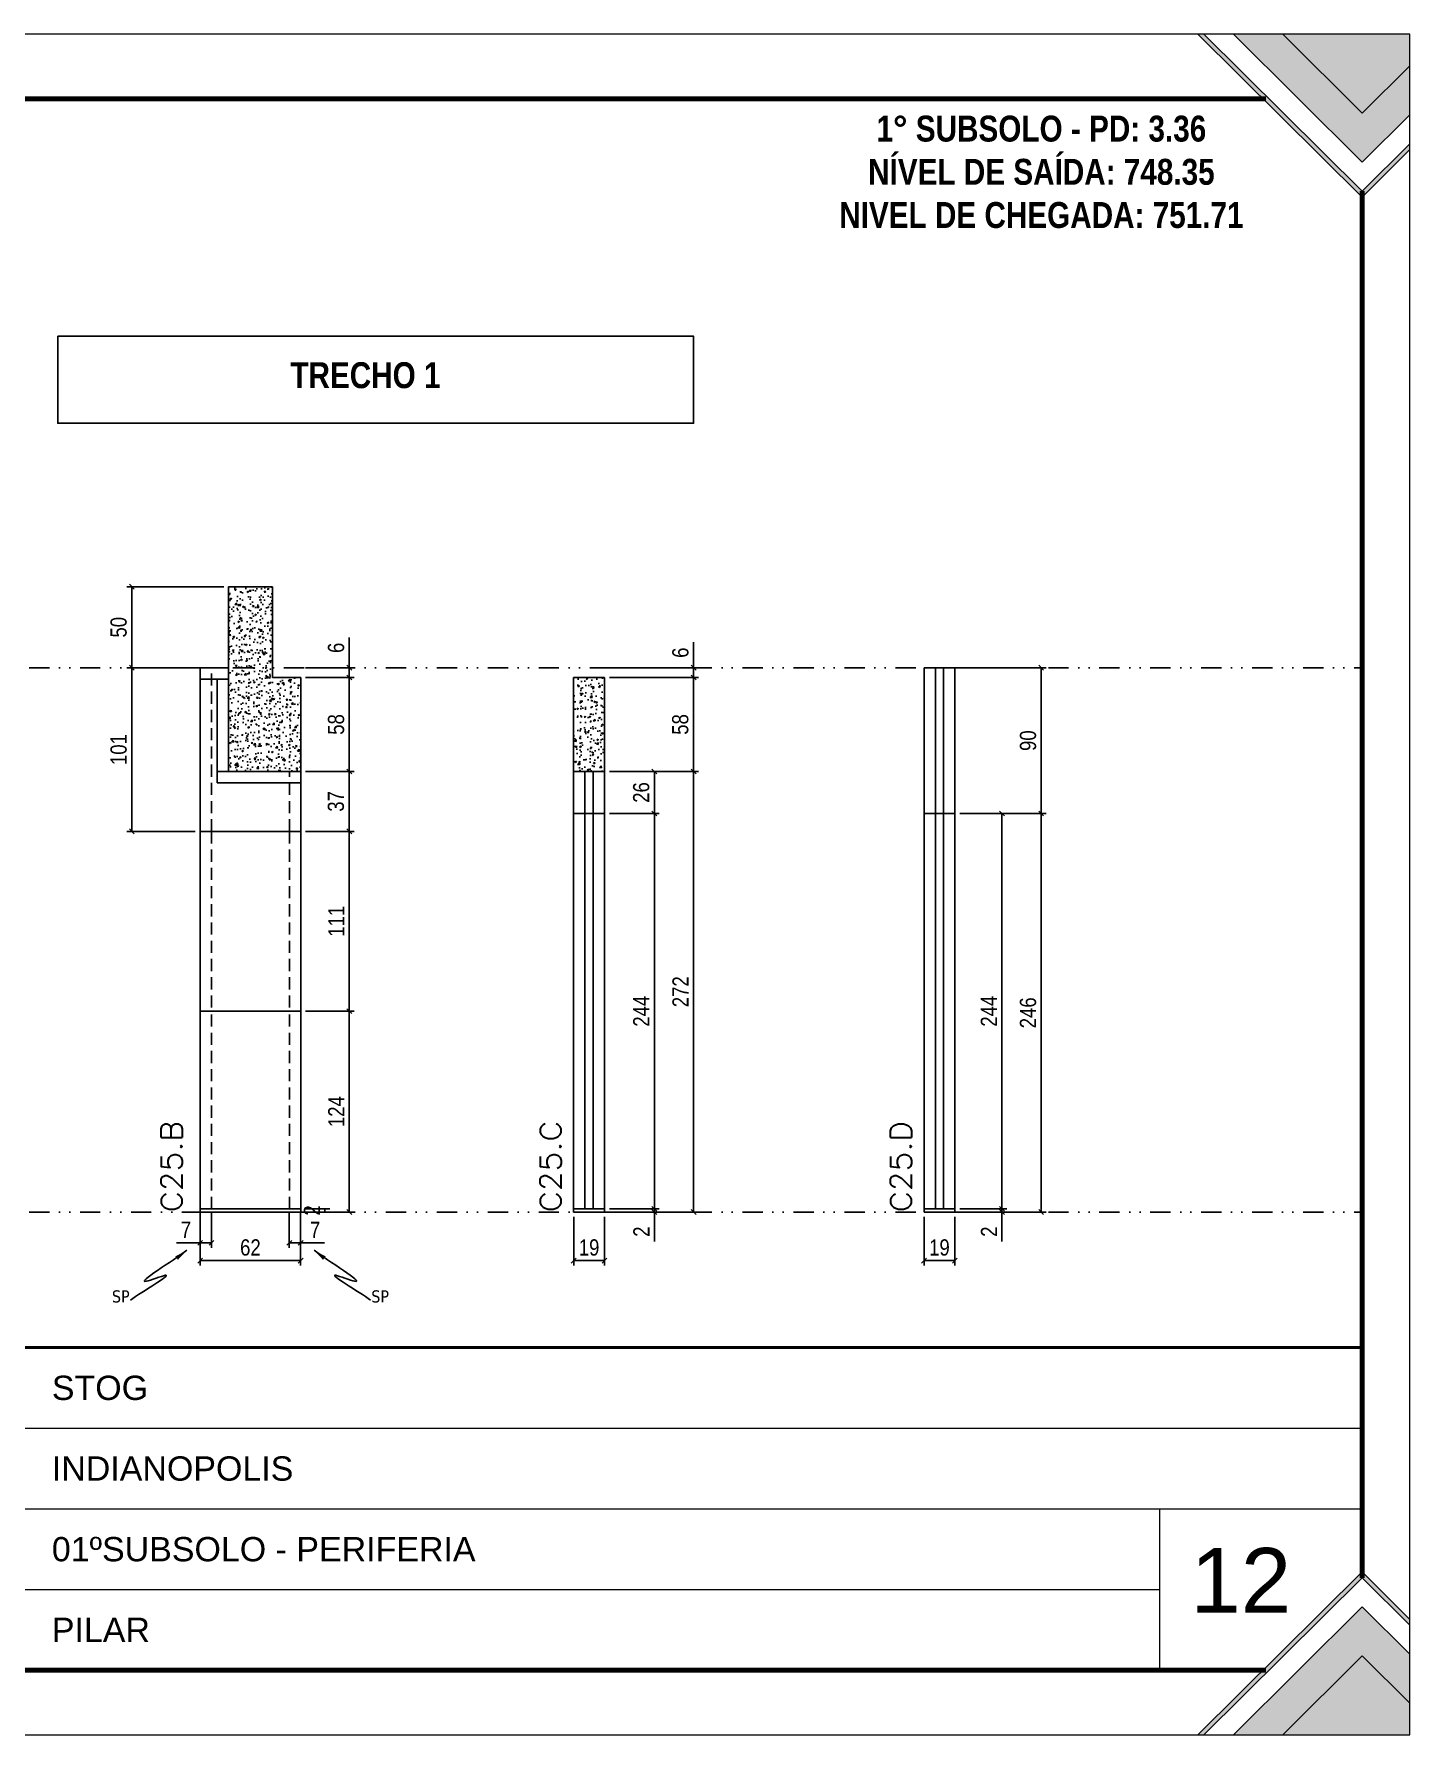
# Model space of a CAD drawing. Extents: x 71 to 6311, y -2991 to 2643.
# Drawn here: x 5462 to 6311, y -1841 to -791 of the extents above; entities that cross this region are included whole.
import ezdxf
from ezdxf.enums import TextEntityAlignment as Align

# ---------------------------------------------------------------- set-up
doc = ezdxf.new("R2010")
doc.units = 0
for name, pattern in [('CONTINUO', [0]), ('DIVIDE2', [0.625, 0.25, -0.125, 0, -0.125, 0, -0.125]), ('HIDDEN', [0.375, 0.25, -0.125])]:
    doc.linetypes.add(name, pattern=pattern)
for name, color, linetype in [('COTA', 241, 'Continuous'), ('NOMENCLATURA', 7, 'Continuous'), ('Nível', 160, 'Continuous'), ('Painéis', 200, 'Continuous'), ('SARR_2.2x7', 40, 'Continuous'), ('TEXTO', 3, 'Continuous')]:
    doc.layers.add(name, color=color, linetype=linetype)
doc.layers.add('Folhas', color=255, linetype='Continuous', lineweight=9)
doc.layers.add('Texto Seção', color=7, linetype='Continuous', lineweight=15)
doc.styles.add('ARIAL', font='arial.ttf')
doc.styles.add('COTA TECNICA', font='techl___.ttf', dxfattribs={"height": 10})
doc.styles.add('COTA TECNICA-50', font='techl___.ttf', dxfattribs={"height": 10})
doc.styles.add('REGUA-120', font='ROMANS.shx', dxfattribs={"height": 15})
doc.styles.add('ROMANC', font='techb___.ttf', dxfattribs={"height": 2.5})
doc.styles.get("Standard").update_dxf_attribs({"font": 'arial.ttf'})
doc.dimstyles.new('COTA PAINEL-50', dxfattribs={"dimtxt": 10, "dimasz": 3, "dimexe": 3, "dimexo": 3, "dimgap": 3, "dimtad": 1, "dimdec": 1, "dimzin": 9, "dimdsep": 46, "dimtxsty": 'COTA TECNICA-50', "dimblk1": 'OBLIQUE', "dimblk2": 'OBLIQUE', "dimsah": 1, "dimcen": 0.9, "dimclrd": 4, "dimclre": 4, "dimclrt": 240, "dimadec": 1, "dimazin": 3, "dimtfac": 1, "dimtdec": 1, "dimtmove": 0, "dimatfit": 3, "dimfxl": 1, "dimtolj": 1, "dimtzin": 12, "dimarcsym": 0})
doc.dimstyles.new('PAINEL-NOVA', dxfattribs={"dimtxt": 10, "dimasz": 3, "dimexe": 3, "dimexo": 3, "dimgap": 3, "dimtad": 1, "dimdec": 1, "dimzin": 12, "dimdsep": 46, "dimtxsty": 'COTA TECNICA', "dimblk1": 'OBLIQUE', "dimblk2": 'OBLIQUE', "dimsah": 1, "dimcen": 0.9, "dimclrd": 4, "dimclre": 4, "dimclrt": 240, "dimadec": 1, "dimazin": 3, "dimtfac": 1, "dimtdec": 1, "dimtix": 1, "dimtmove": 0, "dimatfit": 3, "dimfxl": 1, "dimtolj": 1, "dimtzin": 12, "dimarcsym": 0})
doc.dimstyles.get("Standard").update_dxf_attribs({"dimtxt": 0.18, "dimasz": 0.18, "dimexe": 0.18, "dimexo": 0.0625, "dimgap": 0.09, "dimtad": 0, "dimtih": 1, "dimtoh": 1, "dimdec": 4, "dimzin": 0, "dimdsep": 46, "dimtxsty": 'Standard', "dimcen": 0.09, "dimadec": 0, "dimazin": 0, "dimtfac": 1, "dimtdec": 4, "dimtofl": 0, "dimtmove": 0, "dimatfit": 3, "dimfxl": 1, "dimtolj": 1, "dimtzin": 0, "dimarcsym": 0})

# ---------------------------------------------------------------- blocks, each defined once
blk = doc.blocks.new('9999999999')
at = {"transparency": 33554687}
h = blk.add_hatch(color=30, dxfattribs=at)
h.dxf.hatch_style = 1
h.paths.add_polyline_path([(1357.7, 1050), (1354, 1050), (1455.5, 949.3), (1485, 978.7), (1485, 982.3), (1455.5, 953)])
at = {"true_color": 0x000000, "transparency": 33554687}
h = blk.add_hatch(color=18, dxfattribs=at)
h.dxf.hatch_style = 1
h.paths.add_polyline_path([(1406.6, 1050), (1376.2, 1050), (1455.5, 970.8), (1485, 1000.1), (1485, 1030.4), (1455.5, 1001.1)])
at = {"true_color": 0xff7f00, "transparency": 33554687}
h = blk.add_hatch(color=30, dxfattribs=at)
h.dxf.hatch_style = 1
h.paths.add_polyline_path([(1485, 1030.4), (1485, 1050), (1406.6, 1050), (1455.5, 1001.1)])
at = {"transparency": 33554687}
h = blk.add_hatch(color=30, dxfattribs=at)
h.dxf.hatch_style = 1
h.paths.add_polyline_path([(1357.7, 0), (1354, 0), (1455.5, 100.7), (1485, 71.3), (1485, 67.7), (1455.5, 97)])
at = {"true_color": 0x000000, "transparency": 33554687}
h = blk.add_hatch(color=18, dxfattribs=at)
h.dxf.hatch_style = 1
h.paths.add_polyline_path([(1406.6, 0), (1376.2, 0), (1455.5, 79.2), (1485, 49.9), (1485, 19.6), (1455.5, 48.9)])
at = {"true_color": 0xff7f00, "transparency": 33554687}
h = blk.add_hatch(color=30, dxfattribs=at)
h.dxf.hatch_style = 1
h.paths.add_polyline_path([(1485, 19.6), (1485, 0), (1406.6, 0), (1455.5, 48.9)])
at = {"color": 30, "linetype": 'CONTINUO'}
for p, q in [((396.9, 189.4), (1455.5, 189.4)), ((396.9, 139.6), (1455.5, 139.6)), ((1330.4, 139.6), (1330.4, 40)), ((396.9, 89.8), (1330.4, 89.8))]:
    blk.add_line(p, q, dxfattribs=at)
at = {"color": 30, "transparency": 33554687}
for points in [[(1485, 978.7), (1455.5, 949.3), (1354, 1050)], [(1485, 982.3), (1455.5, 953), (1357.7, 1050)], [(1376.2, 1050), (1455.5, 970.8), (1485, 1000.1)], [(1406.6, 1050), (1455.5, 1001.1), (1485, 1030.4)], [(1485, 71.3), (1455.5, 100.7), (1354, 0)], [(1485, 67.7), (1455.5, 97), (1357.7, 0)], [(1376.2, 0), (1455.5, 79.2), (1485, 49.9)], [(1406.6, 0), (1455.5, 48.9), (1485, 19.6)]]:
    blk.add_lwpolyline(points, dxfattribs=at)
at = {"color": 30, "linetype": 'CONTINUO', "const_width": 2}
blk.add_lwpolyline([(1455.5, 97), (1455.5, 239.2), (50, 239.2), (50, 40), (1396.2, 40)], dxfattribs=at)
at = {"layer": 'Folhas'}
blk.add_lwpolyline([(0, 0), (1485, 0), (1485, 1050), (0, 1050)], close=True, dxfattribs=at)
at = {"layer": 'Folhas', "color": 30, "const_width": 3}
for points in [[(1396.2, 1010), (50, 1010), (50, 40), (1396.2, 40)], [(1455.5, 97), (1455.5, 953)]]:
    blk.add_lwpolyline(points, dxfattribs=at)
at = {"layer": 'TEXTO', "color": 7, "linetype": 'Continuous', "ltscale": 5, "style": 'ARIAL'}
for s, p in [('STOG', (646.9, 214.3)), ('INDIANOPOLIS', (646.9, 164.5)), ('01ºSUBSOLO - PERIFERIA', (646.9, 114.7)), ('PILAR', (646.9, 64.9))]:
    blk.add_text(s, height=15, dxfattribs=at).set_placement(p, align=Align.MIDDLE_LEFT)
blk = doc.blocks.new('*D305')
at = {"layer": 'COTA', "color": 4, "linetype": 'Continuous', "lineweight": -2, "ltscale": 30, "transparency": 16777216}
for p, q in [((5629.9, -1516.7), (5644.9, -1516.7)), ((5629.9, -1518.7), (5644.9, -1518.7)), ((5641.9, -1518.7), (5641.9, -1516.7))]:
    blk.add_line(p, q, dxfattribs=at)
at = {"layer": 'Defpoints', "color": 0, "linetype": 'Continuous', "ltscale": 30, "transparency": 16777216}
for p in [(5626.9, -1516.7), (5626.9, -1518.7), (5641.9, -1516.7)]:
    blk.add_point(p, dxfattribs=at)
at = {"layer": 'COTA', "color": 240, "linetype": 'Continuous', "ltscale": 30, "transparency": 16777216, "insert": (5633.9, -1517.7), "char_height": 10, "attachment_point": 5, "rotation": 90, "style": 'COTA TECNICA'}
blk.add_mtext('\\A1;2', dxfattribs=at)
blk = doc.blocks.new('_Oblique')
at = {"color": 0, "linetype": 'ByBlock', "lineweight": -2}
blk.add_line((-0.5, -0.5), (0.5, 0.5), dxfattribs=at)
blk = doc.blocks.new('*D306')
at = {"layer": 'COTA', "color": 4, "linetype": 'Continuous', "lineweight": -2, "ltscale": 30, "transparency": 16777216}
for p, q in [((5629.9, -1283.7), (5659.9, -1283.7)), ((5656.9, -1394.7), (5656.9, -1283.7)), ((5629.9, -1394.7), (5659.9, -1394.7))]:
    blk.add_line(p, q, dxfattribs=at)
at = {"layer": 'Defpoints', "color": 0, "linetype": 'Continuous', "ltscale": 30, "transparency": 16777216}
for p in [(5626.9, -1283.7), (5656.9, -1283.7), (5626.9, -1394.7)]:
    blk.add_point(p, dxfattribs=at)
at = {"layer": 'COTA', "color": 4, "linetype": 'Continuous', "lineweight": -2, "ltscale": 30, "transparency": 16777216, "xscale": 3, "yscale": 3, "zscale": 3}
for p, rotation in [((5656.9, -1283.7), 90), ((5656.9, -1394.7), 270)]:
    blk.add_blockref('_Oblique', p, dxfattribs=dict(at, rotation=rotation))
at = {"layer": 'COTA', "color": 240, "linetype": 'Continuous', "ltscale": 30, "transparency": 16777216, "insert": (5648.9, -1339.2), "char_height": 10, "attachment_point": 5, "rotation": 90, "style": 'COTA TECNICA'}
blk.add_mtext('\\A1;111', dxfattribs=at)
blk = doc.blocks.new('*D307')
at = {"layer": 'COTA', "color": 4, "linetype": 'Continuous', "lineweight": -2, "ltscale": 30, "transparency": 16777216}
for p, q in [((5629.9, -1394.7), (5659.9, -1394.7)), ((5656.9, -1518.7), (5656.9, -1394.7)), ((5629.9, -1518.7), (5659.9, -1518.7))]:
    blk.add_line(p, q, dxfattribs=at)
at = {"layer": 'Defpoints', "color": 0, "linetype": 'Continuous', "ltscale": 30, "transparency": 16777216}
for p in [(5626.9, -1394.7), (5656.9, -1394.7), (5626.9, -1518.7)]:
    blk.add_point(p, dxfattribs=at)
at = {"layer": 'COTA', "color": 4, "linetype": 'Continuous', "lineweight": -2, "ltscale": 30, "transparency": 16777216, "xscale": 3, "yscale": 3, "zscale": 3}
for p, rotation in [((5656.9, -1394.7), 90), ((5656.9, -1518.7), 270)]:
    blk.add_blockref('_Oblique', p, dxfattribs=dict(at, rotation=rotation))
at = {"layer": 'COTA', "color": 240, "linetype": 'Continuous', "ltscale": 30, "transparency": 16777216, "insert": (5648.9, -1456.7), "char_height": 10, "attachment_point": 5, "rotation": 90, "style": 'COTA TECNICA'}
blk.add_mtext('\\A1;124', dxfattribs=at)
blk = doc.blocks.new('*D308')
at = {"layer": 'COTA', "color": 4, "linetype": 'Continuous', "lineweight": -2, "ltscale": 30, "transparency": 16777216}
for p, q in [((5564.9, -1521.7), (5564.9, -1551.7)), ((5626.9, -1521.7), (5626.9, -1551.7)), ((5564.9, -1548.7), (5626.9, -1548.7))]:
    blk.add_line(p, q, dxfattribs=at)
at = {"layer": 'Defpoints', "color": 0, "linetype": 'Continuous', "ltscale": 30, "transparency": 16777216}
for p in [(5564.9, -1518.7), (5626.9, -1518.7), (5626.9, -1548.7)]:
    blk.add_point(p, dxfattribs=at)
at = {"layer": 'COTA', "color": 4, "linetype": 'Continuous', "lineweight": -2, "ltscale": 30, "transparency": 16777216, "xscale": 3, "yscale": 3, "zscale": 3, "rotation": 180}
blk.add_blockref('_Oblique', (5564.9, -1548.7), dxfattribs=at)
at = {"layer": 'COTA', "color": 4, "linetype": 'Continuous', "lineweight": -2, "ltscale": 30, "transparency": 16777216, "xscale": 3, "yscale": 3, "zscale": 3}
blk.add_blockref('_Oblique', (5626.9, -1548.7), dxfattribs=at)
at = {"layer": 'COTA', "color": 240, "linetype": 'Continuous', "ltscale": 30, "transparency": 16777216, "insert": (5595.9, -1540.6), "char_height": 10, "attachment_point": 5, "style": 'COTA TECNICA'}
blk.add_mtext('\\A1;62', dxfattribs=at)
blk = doc.blocks.new('*D149')
at = {"layer": 'COTA', "color": 4, "linetype": 'ByBlock', "lineweight": -2, "transparency": 16777216}
for p, q in [((4967.6, 7361.8), (4967.6, 7339.8)), ((4974.6, 7361.8), (4974.6, 7339.8)), ((4967.6, 7342.8), (4952.9, 7342.8)), ((4974.6, 7342.8), (4967.6, 7342.8))]:
    blk.add_line(p, q, dxfattribs=at)
at = {"layer": 'Defpoints', "color": 0, "linetype": 'ByBlock', "transparency": 16777216}
for p in [(4967.6, 7364.8), (4974.6, 7364.8), (4967.6, 7342.8)]:
    blk.add_point(p, dxfattribs=at)
at = {"layer": 'COTA', "color": 4, "linetype": 'ByBlock', "lineweight": -2, "transparency": 16777216, "xscale": 3, "yscale": 3, "zscale": 3, "rotation": 180}
blk.add_blockref('_Oblique', (4967.6, 7342.8), dxfattribs=at)
at = {"layer": 'COTA', "color": 4, "linetype": 'ByBlock', "lineweight": -2, "transparency": 16777216, "xscale": 3, "yscale": 3, "zscale": 3}
blk.add_blockref('_Oblique', (4974.6, 7342.8), dxfattribs=at)
at = {"layer": 'COTA', "color": 240, "linetype": 'ByBlock', "transparency": 16777216, "insert": (4958.8, 7350.9), "char_height": 10, "attachment_point": 5, "style": 'COTA TECNICA'}
blk.add_mtext('\\A1;7', dxfattribs=at)
blk = doc.blocks.new('*D151')
at = {"layer": 'COTA', "color": 4, "linetype": 'ByBlock', "lineweight": -2, "transparency": 16777216}
for p, q in [((131596, 29930.8), (131596, 29908.7)), ((131603, 29930.7), (131603, 29908.7)), ((131596, 29911.7), (131603, 29911.7)), ((131603, 29911.7), (131617.8, 29911.7))]:
    blk.add_line(p, q, dxfattribs=at)
at = {"layer": 'Defpoints', "color": 0, "linetype": 'ByBlock', "transparency": 16777216}
for p in [(131596, 29933.8), (131603, 29933.7), (131603, 29911.7)]:
    blk.add_point(p, dxfattribs=at)
at = {"layer": 'COTA', "color": 4, "linetype": 'ByBlock', "lineweight": -2, "transparency": 16777216, "xscale": 3, "yscale": 3, "zscale": 3, "rotation": 180}
blk.add_blockref('_Oblique', (131596, 29911.7), dxfattribs=at)
at = {"layer": 'COTA', "color": 4, "linetype": 'ByBlock', "lineweight": -2, "transparency": 16777216, "xscale": 3, "yscale": 3, "zscale": 3}
blk.add_blockref('_Oblique', (131603, 29911.7), dxfattribs=at)
at = {"layer": 'COTA', "color": 240, "linetype": 'ByBlock', "transparency": 16777216, "insert": (131611.9, 29919.7), "char_height": 10, "attachment_point": 5, "style": 'COTA TECNICA'}
blk.add_mtext('\\A1;7', dxfattribs=at)
blk = doc.blocks.new('*D334')
at = {"layer": 'COTA', "color": 4, "linetype": 'Continuous', "lineweight": -2, "ltscale": 30, "transparency": 16777216}
for p, q in [((5817.4, -1272.7), (5848.2, -1272.7)), ((5845.2, -1272.7), (5845.2, -1516.7)), ((5817.4, -1516.7), (5848.2, -1516.7))]:
    blk.add_line(p, q, dxfattribs=at)
at = {"layer": 'Defpoints', "color": 0, "linetype": 'Continuous', "ltscale": 30, "transparency": 16777216}
for p in [(5814.4, -1272.7), (5814.4, -1516.7), (5845.2, -1516.7)]:
    blk.add_point(p, dxfattribs=at)
at = {"layer": 'COTA', "color": 4, "linetype": 'Continuous', "lineweight": -2, "ltscale": 30, "transparency": 16777216, "xscale": 3, "yscale": 3, "zscale": 3}
for p, rotation in [((5845.2, -1272.7), 90), ((5845.2, -1516.7), 270)]:
    blk.add_blockref('_Oblique', p, dxfattribs=dict(at, rotation=rotation))
at = {"layer": 'COTA', "color": 240, "linetype": 'Continuous', "ltscale": 30, "transparency": 16777216, "insert": (5837.1, -1394.7), "char_height": 10, "attachment_point": 5, "rotation": 90, "style": 'COTA TECNICA'}
blk.add_mtext('\\A1;244', dxfattribs=at)
blk = doc.blocks.new('*D335')
at = {"layer": 'COTA', "color": 4, "linetype": 'Continuous', "lineweight": -2, "ltscale": 30, "transparency": 16777216}
for p, q in [((5817.4, -1246.7), (5848.2, -1246.7)), ((5845.2, -1272.7), (5845.2, -1246.7)), ((5817.4, -1272.7), (5848.2, -1272.7))]:
    blk.add_line(p, q, dxfattribs=at)
at = {"layer": 'Defpoints', "color": 0, "linetype": 'Continuous', "ltscale": 30, "transparency": 16777216}
for p in [(5814.4, -1246.7), (5845.2, -1246.7), (5814.4, -1272.7)]:
    blk.add_point(p, dxfattribs=at)
at = {"layer": 'COTA', "color": 4, "linetype": 'Continuous', "lineweight": -2, "ltscale": 30, "transparency": 16777216, "xscale": 3, "yscale": 3, "zscale": 3}
for p, rotation in [((5845.2, -1246.7), 90), ((5845.2, -1272.7), 270)]:
    blk.add_blockref('_Oblique', p, dxfattribs=dict(at, rotation=rotation))
at = {"layer": 'COTA', "color": 240, "linetype": 'Continuous', "ltscale": 30, "transparency": 16777216, "insert": (5837.1, -1259.7), "char_height": 10, "attachment_point": 5, "rotation": 90, "style": 'COTA TECNICA'}
blk.add_mtext('\\A1;26', dxfattribs=at)
blk = doc.blocks.new('*D336')
at = {"layer": 'COTA', "color": 4, "linetype": 'Continuous', "lineweight": -2, "ltscale": 30, "transparency": 16777216}
for p, q in [((5817.4, -1516.7), (5848.2, -1516.7)), ((5817.4, -1518.7), (5848.2, -1518.7)), ((5845.2, -1516.7), (5845.2, -1513.7)), ((5845.2, -1516.7), (5845.2, -1518.7)), ((5845.2, -1518.7), (5845.2, -1536.8))]:
    blk.add_line(p, q, dxfattribs=at)
at = {"layer": 'Defpoints', "color": 0, "linetype": 'Continuous', "ltscale": 30, "transparency": 16777216}
for p in [(5814.4, -1516.7), (5814.4, -1518.7), (5845.2, -1516.7)]:
    blk.add_point(p, dxfattribs=at)
at = {"layer": 'COTA', "color": 4, "linetype": 'Continuous', "lineweight": -2, "ltscale": 30, "transparency": 16777216, "xscale": 3, "yscale": 3, "zscale": 3}
for p, rotation in [((5845.2, -1516.7), 270), ((5845.2, -1518.7), 90)]:
    blk.add_blockref('_Oblique', p, dxfattribs=dict(at, rotation=rotation))
at = {"layer": 'COTA', "color": 240, "linetype": 'Continuous', "ltscale": 30, "transparency": 16777216, "insert": (5837.2, -1530.8), "char_height": 10, "attachment_point": 5, "rotation": 90, "style": 'COTA TECNICA'}
blk.add_mtext('\\A1;2', dxfattribs=at)
blk = doc.blocks.new('*D337')
at = {"layer": 'COTA', "color": 4, "linetype": 'Continuous', "lineweight": -2, "ltscale": 30, "transparency": 16777216}
for p, q in [((5817.4, -1246.7), (5872.4, -1246.7)), ((5869.4, -1518.7), (5869.4, -1246.7)), ((5817.4, -1518.7), (5872.4, -1518.7))]:
    blk.add_line(p, q, dxfattribs=at)
at = {"layer": 'Defpoints', "color": 0, "linetype": 'Continuous', "ltscale": 30, "transparency": 16777216}
for p in [(5814.4, -1246.7), (5869.4, -1246.7), (5814.4, -1518.7)]:
    blk.add_point(p, dxfattribs=at)
at = {"layer": 'COTA', "color": 4, "linetype": 'Continuous', "lineweight": -2, "ltscale": 30, "transparency": 16777216, "xscale": 3, "yscale": 3, "zscale": 3}
for p, rotation in [((5869.4, -1246.7), 90), ((5869.4, -1518.7), 270)]:
    blk.add_blockref('_Oblique', p, dxfattribs=dict(at, rotation=rotation))
at = {"layer": 'COTA', "color": 240, "linetype": 'Continuous', "ltscale": 30, "transparency": 16777216, "insert": (5861.3, -1382.7), "char_height": 10, "attachment_point": 5, "rotation": 90, "style": 'COTA TECNICA'}
blk.add_mtext('\\A1;272', dxfattribs=at)
blk = doc.blocks.new('*D338')
at = {"layer": 'COTA', "color": 4, "linetype": 'Continuous', "lineweight": -2, "ltscale": 30, "transparency": 16777216}
for p, q in [((5817.4, -1188.7), (5872.4, -1188.7)), ((5869.4, -1246.7), (5869.4, -1188.7)), ((5817.4, -1246.7), (5872.4, -1246.7))]:
    blk.add_line(p, q, dxfattribs=at)
at = {"layer": 'Defpoints', "color": 0, "linetype": 'Continuous', "ltscale": 30, "transparency": 16777216}
for p in [(5814.4, -1188.7), (5869.4, -1188.7), (5814.4, -1246.7)]:
    blk.add_point(p, dxfattribs=at)
at = {"layer": 'COTA', "color": 4, "linetype": 'Continuous', "lineweight": -2, "ltscale": 30, "transparency": 16777216, "xscale": 3, "yscale": 3, "zscale": 3}
for p, rotation in [((5869.4, -1188.7), 90), ((5869.4, -1246.7), 270)]:
    blk.add_blockref('_Oblique', p, dxfattribs=dict(at, rotation=rotation))
at = {"layer": 'COTA', "color": 240, "linetype": 'Continuous', "ltscale": 30, "transparency": 16777216, "insert": (5861.2, -1217.7), "char_height": 10, "attachment_point": 5, "rotation": 90, "style": 'COTA TECNICA'}
blk.add_mtext('\\A1;58', dxfattribs=at)
blk = doc.blocks.new('*D339')
at = {"layer": 'COTA', "color": 4, "linetype": 'Continuous', "lineweight": -2, "ltscale": 30, "transparency": 16777216}
for p, q in [((5795.4, -1521.7), (5795.4, -1551.7)), ((5814.4, -1521.7), (5814.4, -1551.7)), ((5795.4, -1548.7), (5814.4, -1548.7))]:
    blk.add_line(p, q, dxfattribs=at)
at = {"layer": 'Defpoints', "color": 0, "linetype": 'Continuous', "ltscale": 30, "transparency": 16777216}
for p in [(5795.4, -1518.7), (5814.4, -1518.7), (5814.4, -1548.7)]:
    blk.add_point(p, dxfattribs=at)
at = {"layer": 'COTA', "color": 4, "linetype": 'Continuous', "lineweight": -2, "ltscale": 30, "transparency": 16777216, "xscale": 3, "yscale": 3, "zscale": 3, "rotation": 180}
blk.add_blockref('_Oblique', (5795.4, -1548.7), dxfattribs=at)
at = {"layer": 'COTA', "color": 4, "linetype": 'Continuous', "lineweight": -2, "ltscale": 30, "transparency": 16777216, "xscale": 3, "yscale": 3, "zscale": 3}
blk.add_blockref('_Oblique', (5814.4, -1548.7), dxfattribs=at)
at = {"layer": 'COTA', "color": 240, "linetype": 'Continuous', "ltscale": 30, "transparency": 16777216, "insert": (5804.9, -1540.6), "char_height": 10, "attachment_point": 5, "style": 'COTA TECNICA'}
blk.add_mtext('\\A1;19', dxfattribs=at)
blk = doc.blocks.new('*D340')
at = {"layer": 'COTA', "color": 4, "linetype": 'Continuous', "lineweight": -2, "ltscale": 30, "transparency": 16777216}
for p, q in [((6033.6, -1272.7), (6062.7, -1272.7)), ((6059.7, -1272.7), (6059.7, -1516.7)), ((6033.6, -1516.7), (6062.7, -1516.7))]:
    blk.add_line(p, q, dxfattribs=at)
at = {"layer": 'Defpoints', "color": 0, "linetype": 'Continuous', "ltscale": 30, "transparency": 16777216}
for p in [(6030.6, -1272.7), (6030.6, -1516.7), (6059.7, -1516.7)]:
    blk.add_point(p, dxfattribs=at)
at = {"layer": 'COTA', "color": 4, "linetype": 'Continuous', "lineweight": -2, "ltscale": 30, "transparency": 16777216, "xscale": 3, "yscale": 3, "zscale": 3}
for p, rotation in [((6059.7, -1272.7), 90), ((6059.7, -1516.7), 270)]:
    blk.add_blockref('_Oblique', p, dxfattribs=dict(at, rotation=rotation))
at = {"layer": 'COTA', "color": 240, "linetype": 'Continuous', "ltscale": 30, "transparency": 16777216, "insert": (6051.6, -1394.7), "char_height": 10, "attachment_point": 5, "rotation": 90, "style": 'COTA TECNICA'}
blk.add_mtext('\\A1;244', dxfattribs=at)
blk = doc.blocks.new('*D341')
at = {"layer": 'COTA', "color": 4, "linetype": 'Continuous', "lineweight": -2, "ltscale": 30, "transparency": 16777216}
for p, q in [((6033.6, -1182.7), (6086.9, -1182.7)), ((6083.9, -1272.7), (6083.9, -1182.7)), ((6033.6, -1272.7), (6086.9, -1272.7))]:
    blk.add_line(p, q, dxfattribs=at)
at = {"layer": 'Defpoints', "color": 0, "linetype": 'Continuous', "ltscale": 30, "transparency": 16777216}
for p in [(6030.6, -1182.7), (6083.9, -1182.7), (6030.6, -1272.7)]:
    blk.add_point(p, dxfattribs=at)
at = {"layer": 'COTA', "color": 4, "linetype": 'Continuous', "lineweight": -2, "ltscale": 30, "transparency": 16777216, "xscale": 3, "yscale": 3, "zscale": 3}
for p, rotation in [((6083.9, -1182.7), 90), ((6083.9, -1272.7), 270)]:
    blk.add_blockref('_Oblique', p, dxfattribs=dict(at, rotation=rotation))
at = {"layer": 'COTA', "color": 240, "linetype": 'Continuous', "ltscale": 30, "transparency": 16777216, "insert": (6075.8, -1227.7), "char_height": 10, "attachment_point": 5, "rotation": 90, "style": 'COTA TECNICA'}
blk.add_mtext('\\A1;90', dxfattribs=at)
blk = doc.blocks.new('*D342')
at = {"layer": 'COTA', "color": 4, "linetype": 'Continuous', "lineweight": -2, "ltscale": 30, "transparency": 16777216}
for p, q in [((6033.6, -1516.7), (6062.7, -1516.7)), ((6033.6, -1518.7), (6062.7, -1518.7)), ((6059.7, -1516.7), (6059.7, -1513.7)), ((6059.7, -1516.7), (6059.7, -1518.7)), ((6059.7, -1518.7), (6059.7, -1536.8))]:
    blk.add_line(p, q, dxfattribs=at)
at = {"layer": 'Defpoints', "color": 0, "linetype": 'Continuous', "ltscale": 30, "transparency": 16777216}
for p in [(6030.6, -1516.7), (6030.6, -1518.7), (6059.7, -1516.7)]:
    blk.add_point(p, dxfattribs=at)
at = {"layer": 'COTA', "color": 4, "linetype": 'Continuous', "lineweight": -2, "ltscale": 30, "transparency": 16777216, "xscale": 3, "yscale": 3, "zscale": 3}
for p, rotation in [((6059.7, -1516.7), 270), ((6059.7, -1518.7), 90)]:
    blk.add_blockref('_Oblique', p, dxfattribs=dict(at, rotation=rotation))
at = {"layer": 'COTA', "color": 240, "linetype": 'Continuous', "ltscale": 30, "transparency": 16777216, "insert": (6051.7, -1530.8), "char_height": 10, "attachment_point": 5, "rotation": 90, "style": 'COTA TECNICA'}
blk.add_mtext('\\A1;2', dxfattribs=at)
blk = doc.blocks.new('*D343')
at = {"layer": 'COTA', "color": 4, "linetype": 'Continuous', "lineweight": -2, "ltscale": 30, "transparency": 16777216}
for p, q in [((6033.6, -1272.7), (6086.9, -1272.7)), ((6083.9, -1518.7), (6083.9, -1272.7)), ((6033.6, -1518.7), (6086.9, -1518.7))]:
    blk.add_line(p, q, dxfattribs=at)
at = {"layer": 'Defpoints', "color": 0, "linetype": 'Continuous', "ltscale": 30, "transparency": 16777216}
for p in [(6030.6, -1272.7), (6083.9, -1272.7), (6030.6, -1518.7)]:
    blk.add_point(p, dxfattribs=at)
at = {"layer": 'COTA', "color": 4, "linetype": 'Continuous', "lineweight": -2, "ltscale": 30, "transparency": 16777216, "xscale": 3, "yscale": 3, "zscale": 3}
for p, rotation in [((6083.9, -1272.7), 90), ((6083.9, -1518.7), 270)]:
    blk.add_blockref('_Oblique', p, dxfattribs=dict(at, rotation=rotation))
at = {"layer": 'COTA', "color": 240, "linetype": 'Continuous', "ltscale": 30, "transparency": 16777216, "insert": (6075.8, -1395.7), "char_height": 10, "attachment_point": 5, "rotation": 90, "style": 'COTA TECNICA'}
blk.add_mtext('\\A1;246', dxfattribs=at)
blk = doc.blocks.new('*D344')
at = {"layer": 'COTA', "color": 4, "linetype": 'Continuous', "lineweight": -2, "ltscale": 30, "transparency": 16777216}
for p, q in [((6011.6, -1521.7), (6011.6, -1551.7)), ((6030.6, -1521.7), (6030.6, -1551.7)), ((6011.6, -1548.7), (6030.6, -1548.7))]:
    blk.add_line(p, q, dxfattribs=at)
at = {"layer": 'Defpoints', "color": 0, "linetype": 'Continuous', "ltscale": 30, "transparency": 16777216}
for p in [(6011.6, -1518.7), (6030.6, -1518.7), (6030.6, -1548.7)]:
    blk.add_point(p, dxfattribs=at)
at = {"layer": 'COTA', "color": 4, "linetype": 'Continuous', "lineweight": -2, "ltscale": 30, "transparency": 16777216, "xscale": 3, "yscale": 3, "zscale": 3, "rotation": 180}
blk.add_blockref('_Oblique', (6011.6, -1548.7), dxfattribs=at)
at = {"layer": 'COTA', "color": 4, "linetype": 'Continuous', "lineweight": -2, "ltscale": 30, "transparency": 16777216, "xscale": 3, "yscale": 3, "zscale": 3}
blk.add_blockref('_Oblique', (6030.6, -1548.7), dxfattribs=at)
at = {"layer": 'COTA', "color": 240, "linetype": 'Continuous', "ltscale": 30, "transparency": 16777216, "insert": (6021.1, -1540.6), "char_height": 10, "attachment_point": 5, "style": 'COTA TECNICA'}
blk.add_mtext('\\A1;19', dxfattribs=at)
blk = doc.blocks.new('*D493')
at = {"layer": 'COTA', "color": 4, "linetype": 'Continuous', "lineweight": -2, "ltscale": 30, "transparency": 16777216}
for p, q in [((5561.9, -1182.7), (5519.7, -1182.7)), ((5522.7, -1283.7), (5522.7, -1182.7)), ((5561.9, -1283.7), (5519.7, -1283.7))]:
    blk.add_line(p, q, dxfattribs=at)
at = {"layer": 'Defpoints', "color": 0, "linetype": 'Continuous', "ltscale": 30, "transparency": 16777216}
for p in [(5522.7, -1182.7), (5564.9, -1182.7), (5564.9, -1283.7)]:
    blk.add_point(p, dxfattribs=at)
at = {"layer": 'COTA', "color": 4, "linetype": 'Continuous', "lineweight": -2, "ltscale": 30, "transparency": 16777216, "xscale": 3, "yscale": 3, "zscale": 3}
for p, rotation in [((5522.7, -1182.7), 90), ((5522.7, -1283.7), 270)]:
    blk.add_blockref('_Oblique', p, dxfattribs=dict(at, rotation=rotation))
at = {"layer": 'COTA', "color": 240, "linetype": 'Continuous', "ltscale": 30, "transparency": 16777216, "insert": (5514.6, -1233.2), "char_height": 10, "attachment_point": 5, "rotation": 90, "style": 'COTA TECNICA'}
blk.add_mtext('\\A1;101', dxfattribs=at)
blk = doc.blocks.new('*D494')
at = {"layer": 'COTA', "color": 4, "linetype": 'Continuous', "lineweight": -2, "ltscale": 30, "transparency": 16777216}
for p, q in [((5579.4, -1132.7), (5519.7, -1132.7)), ((5522.7, -1182.7), (5522.7, -1132.7)), ((5561.9, -1182.7), (5519.7, -1182.7))]:
    blk.add_line(p, q, dxfattribs=at)
at = {"layer": 'Defpoints', "color": 0, "linetype": 'Continuous', "ltscale": 30, "transparency": 16777216}
for p in [(5522.7, -1132.7), (5582.4, -1132.7), (5564.9, -1182.7)]:
    blk.add_point(p, dxfattribs=at)
at = {"layer": 'COTA', "color": 4, "linetype": 'Continuous', "lineweight": -2, "ltscale": 30, "transparency": 16777216, "xscale": 3, "yscale": 3, "zscale": 3}
for p, rotation in [((5522.7, -1132.7), 90), ((5522.7, -1182.7), 270)]:
    blk.add_blockref('_Oblique', p, dxfattribs=dict(at, rotation=rotation))
at = {"layer": 'COTA', "color": 240, "linetype": 'Continuous', "ltscale": 30, "transparency": 16777216, "insert": (5514.6, -1157.7), "char_height": 10, "attachment_point": 5, "rotation": 90, "style": 'COTA TECNICA'}
blk.add_mtext('\\A1;50', dxfattribs=at)
blk = doc.blocks.new('*D495')
at = {"layer": 'COTA', "color": 4, "lineweight": -2, "transparency": 16777216}
for p, q in [((5629.9, -1188.7), (5659.9, -1188.7)), ((5656.9, -1188.7), (5656.9, -1246.7)), ((5629.9, -1246.7), (5659.9, -1246.7))]:
    blk.add_line(p, q, dxfattribs=at)
at = {"layer": 'Defpoints', "color": 0, "transparency": 16777216}
for p in [(5626.9, -1188.7), (5626.9, -1246.7), (5656.9, -1246.7)]:
    blk.add_point(p, dxfattribs=at)
at = {"layer": 'COTA', "color": 4, "lineweight": -2, "transparency": 16777216, "xscale": 3, "yscale": 3, "zscale": 3}
for p, rotation in [((5656.9, -1188.7), 90), ((5656.9, -1246.7), 270)]:
    blk.add_blockref('_Oblique', p, dxfattribs=dict(at, rotation=rotation))
at = {"layer": 'COTA', "color": 240, "transparency": 16777216, "insert": (5648.8, -1217.7), "char_height": 10, "attachment_point": 5, "rotation": 90, "style": 'COTA TECNICA-50'}
blk.add_mtext('\\A1;58', dxfattribs=at)
blk = doc.blocks.new('*D496')
at = {"layer": 'COTA', "color": 4, "lineweight": -2, "transparency": 16777216}
for p, q in [((5629.9, -1246.7), (5659.9, -1246.7)), ((5656.9, -1246.7), (5656.9, -1283.7)), ((5629.9, -1283.7), (5659.9, -1283.7))]:
    blk.add_line(p, q, dxfattribs=at)
at = {"layer": 'Defpoints', "color": 0, "transparency": 16777216}
for p in [(5626.9, -1246.7), (5626.9, -1283.7), (5656.9, -1283.7)]:
    blk.add_point(p, dxfattribs=at)
at = {"layer": 'COTA', "color": 4, "lineweight": -2, "transparency": 16777216, "xscale": 3, "yscale": 3, "zscale": 3}
for p, rotation in [((5656.9, -1246.7), 90), ((5656.9, -1283.7), 270)]:
    blk.add_blockref('_Oblique', p, dxfattribs=dict(at, rotation=rotation))
at = {"layer": 'COTA', "color": 240, "transparency": 16777216, "insert": (5648.7, -1265.2), "char_height": 10, "attachment_point": 5, "rotation": 90, "style": 'COTA TECNICA-50'}
blk.add_mtext('\\A1;37', dxfattribs=at)
blk = doc.blocks.new('*D497')
at = {"layer": 'COTA', "color": 4, "lineweight": -2, "transparency": 16777216}
for p, q in [((5656.9, -1182.7), (5656.9, -1164)), ((5629.9, -1182.7), (5659.9, -1182.7)), ((5656.9, -1188.7), (5656.9, -1182.7)), ((5629.9, -1188.7), (5659.9, -1188.7)), ((5656.9, -1188.7), (5656.9, -1191.7))]:
    blk.add_line(p, q, dxfattribs=at)
at = {"layer": 'Defpoints', "color": 0, "transparency": 16777216}
for p in [(5626.9, -1182.7), (5656.9, -1182.7), (5626.9, -1188.7)]:
    blk.add_point(p, dxfattribs=at)
at = {"layer": 'COTA', "color": 4, "lineweight": -2, "transparency": 16777216, "xscale": 3, "yscale": 3, "zscale": 3}
for p, rotation in [((5656.9, -1182.7), 270), ((5656.9, -1188.7), 90)]:
    blk.add_blockref('_Oblique', p, dxfattribs=dict(at, rotation=rotation))
at = {"layer": 'COTA', "color": 240, "transparency": 16777216, "insert": (5648.8, -1170.4), "char_height": 10, "attachment_point": 5, "rotation": 90, "style": 'COTA TECNICA-50'}
blk.add_mtext('\\A1;6', dxfattribs=at)
blk = doc.blocks.new('*D498')
at = {"layer": 'COTA', "color": 4, "lineweight": -2, "transparency": 16777216}
for p, q in [((5869.4, -1182.7), (5869.4, -1167)), ((5817.4, -1182.7), (5872.4, -1182.7)), ((5869.4, -1188.7), (5869.4, -1182.7)), ((5817.4, -1188.7), (5872.4, -1188.7))]:
    blk.add_line(p, q, dxfattribs=at)
at = {"layer": 'Defpoints', "color": 0, "transparency": 16777216}
for p in [(5814.4, -1182.7), (5869.4, -1182.7), (5814.4, -1188.7)]:
    blk.add_point(p, dxfattribs=at)
at = {"layer": 'COTA', "color": 4, "lineweight": -2, "transparency": 16777216, "xscale": 3, "yscale": 3, "zscale": 3}
for p, rotation in [((5869.4, -1182.7), 90), ((5869.4, -1188.7), 270)]:
    blk.add_blockref('_Oblique', p, dxfattribs=dict(at, rotation=rotation))
at = {"layer": 'COTA', "color": 240, "transparency": 16777216, "insert": (5861.3, -1173.4), "char_height": 10, "attachment_point": 5, "rotation": 90, "style": 'COTA TECNICA-50'}
blk.add_mtext('\\A1;6', dxfattribs=at)
blk = doc.blocks.new('SLIPTEE')
at = {"layer": 'TEXTO', "color": 0, "insert": (-49.02, -55.13), "char_height": 7.5, "attachment_point": 5}
blk.add_mtext('\\fTahoma|b0|i0|c0|p34;\\C4;SP', dxfattribs=at)
at = {"layer": 'COTA', "linetype": 'ByBlock'}
dim = blk.add_linear_dim(base=(0, -22.02), p1=(7, 0), p2=(0, 0), dimstyle='PAINEL-NOVA', override={"dimarcsym": 1}, dxfattribs=at)
dim.commit()
dim.dimension.update_dxf_attribs({"geometry": '*D149', "text_midpoint": (-8.87, -13.94), "insert": (-4967.62, -7364.82)})
at = {"layer": 'COTA', "path_type": 1}
blk.add_leader([(-8.21, -26.55), (-33.31, -45.71), (-21.61, -42.03), (-43.08, -57.3)], dimstyle='Standard', override={"dimasz": 8}, dxfattribs=at)
blk = doc.blocks.new('sliptD')
at = {"layer": 'TEXTO', "color": 0, "insert": (49.02, -55.13), "char_height": 7.5, "attachment_point": 5}
blk.add_mtext('\\fTahoma|b0|i0|c0|p34;\\C4;SP', dxfattribs=at)
at = {"layer": 'COTA', "linetype": 'ByBlock'}
dim = blk.add_linear_dim(base=(0, -22.02), p1=(-7, 0.07), p2=(0, 0), dimstyle='PAINEL-NOVA', override={"dimarcsym": 1}, dxfattribs=at)
dim.commit()
dim.dimension.update_dxf_attribs({"geometry": '*D151', "text_midpoint": (8.87, -13.94), "insert": (-131603.05, -29933.68)})
at = {"layer": 'COTA', "path_type": 1}
blk.add_leader([(8.21, -26.55), (33.31, -45.71), (21.61, -42.03), (43.08, -57.3)], dimstyle='Standard', override={"dimasz": 8}, dxfattribs=at)
blk = doc.blocks.new('SLIPTDD')
at = {"layer": 'COTA', "linetype": 'ByBlock'}
blk.add_blockref('sliptD', (0, 0), dxfattribs=at)

msp = doc.modelspace()

# ---------------------------------------------------------------- hatches: boundary and pattern name
at = {"layer": 'COTA'}
h = msp.add_hatch(dxfattribs=at)
h.set_pattern_fill('AR-CONC', color=256, scale=0.05, angle=1)
h.set_pattern_definition([(51, (230.601, 1e-12), (9.121755, -0.637855), [0.9525, -10.4775]), (356, (230.601, 1e-12), (-1.928623, 9.520633), [0.762, -8.382029]), (101.45144, (231.361, -0.053), (7.193132, 8.882778), [0.8095, -8.904512]), (47.1842, (230.556, 2.54), (13.588575, -1.865247), [1.42875, -15.71625]), (97.63556, (231.689, 2.384), (11.65249, 12.576586), [1.21425, -13.35678]), (352.18415, (230.556, 2.54), (11.65249, 12.576586), [1.143, -12.572987]), (22, (231.837, 1.927), (7.668804, -4.980179), [0.9525, -10.4775]), (327, (231.837, 1.927), (2.928905, 9.261925), [0.762, -8.382]), (72.45145, (232.476, 1.512), (10.597708, 4.281746), [0.8095, -8.904497]), (38.5, (230.6008, 1e-12), (0.0806222, 4.2298032), [0, -8.2804, 0, -8.509, 0, -8.41375]), (8.5, (230.601, 1e-12), (3.2530547, 5.066574), [0, -4.8514, 0, -8.0899, 0, -3.20675]), (328.5, (227.769, -0.0494), (6.7834962, -0.1680745), [0, -3.175, 0, -9.906, 0, -13.1445]), (318.5, (226.4993, -0.0716), (7.3831434, 1.4003915), [0, -4.1275, 0, -6.5786, 0, -9.3345])])
h.paths.add_polyline_path([(5582.447, -1188.71), (5626.947, -1188.71), (5626.947, -1246.71), (5582.447, -1246.71)])
h.paths.add_polyline_path([(5582.447, -1132.71), (5609.447, -1132.71), (5609.447, -1188.71), (5582.447, -1188.71)])
at = {"layer": 'COTA', "linetype": 'Continuous', "ltscale": 30}
h = msp.add_hatch(dxfattribs=at)
h.set_pattern_fill('AR-CONC', color=256, scale=0.05, angle=1)
h.set_pattern_definition([(51, (8230.368, -1082.71), (9.121755, -0.637855), [0.9525, -10.4775]), (356, (8230.368, -1082.71), (-1.928623, 9.520633), [0.762, -8.38203]), (101.45144, (8231.128, -1082.763), (7.193132, 8.882778), [0.8095, -8.904512]), (47.1842, (8230.324, -1080.17), (13.588575, -1.865247), [1.42875, -15.71625]), (97.63556, (8231.456, -1080.326), (11.65249, 12.576586), [1.21425, -13.35678]), (352.18415, (8230.324, -1080.17), (11.65249, 12.576586), [1.143, -12.57299]), (22, (8231.6045, -1080.783), (7.668804, -4.98018), [0.9525, -10.4775]), (327, (8231.6045, -1080.783), (2.928905, 9.261925), [0.762, -8.382]), (72.45145, (8232.244, -1081.198), (10.597708, 4.281746), [0.8095, -8.904497]), (38.5, (8230.368, -1082.71), (0.080622, 4.229803), [0, -8.2804, 0, -8.509, 0, -8.41375]), (8.5, (8230.368, -1082.71), (3.253055, 5.066574), [0, -4.8514, 0, -8.0899, 0, -3.20675]), (328.5, (8227.5363, -1082.7594), (6.783496, -0.1680745), [0, -3.175, 0, -9.906, 0, -13.1445]), (318.5, (8226.2665, -1082.7816), (7.383143, 1.400391), [0, -4.1275, 0, -6.5786, 0, -9.3345])])
h.paths.add_polyline_path([(5814.368, -1188.71), (5795.368, -1188.71), (5795.368, -1246.71), (5814.368, -1246.71)])

# ---------------------------------------------------------------- linework, layer by layer
for p, q in [((5609.447, -1132.71), (5609.447, -1188.71)), ((5795.368, -1188.71), (5814.368, -1188.71))]:
    msp.add_line(p, q, dxfattribs=at)
at = {"layer": 'COTA'}
for p, q in [((5626.947, -1188.71), (5609.447, -1188.71)), ((5626.947, -1246.71), (5626.947, -1188.71)), ((5582.447, -1246.71), (5575.447, -1246.71)), ((5575.447, -1246.71), (5575.447, -1253.71))]:
    msp.add_line(p, q, dxfattribs=at)
msp.add_lwpolyline([(5477.06, -978.087), (5869.376, -978.087), (5869.376, -1031.747), (5477.06, -1031.747)], close=True, dxfattribs=at)
at = {"layer": 'COTA', "linetype": 'Continuous', "ltscale": 30}
for points in [[(5582.447, -1182.71), (5582.447, -1132.71), (5609.447, -1132.71)], [(5795.368, -1188.71), (5795.368, -1246.71), (5814.368, -1246.71), (5814.368, -1188.71)]]:
    msp.add_lwpolyline(points, dxfattribs=at)
at = {"layer": 'Nível', "color": 4, "linetype": 'DIVIDE2', "ltscale": 50}
for p, q in [((5239.174, -1182.71), (6281.927, -1182.71)), ((5239.174, -1518.71), (6281.927, -1518.71))]:
    msp.add_line(p, q, dxfattribs=at)
at = {"layer": 'Painéis', "linetype": 'Continuous', "ltscale": 30}
for p, q in [((5564.947, -1182.71), (5564.947, -1518.71)), ((5564.947, -1182.71), (5582.447, -1182.71)), ((5582.447, -1182.71), (5582.447, -1246.71)), ((6011.601, -1182.71), (6011.601, -1518.71)), ((6011.601, -1182.71), (6030.601, -1182.71)), ((5582.447, -1246.71), (5626.947, -1246.71)), ((5795.368, -1246.71), (5795.368, -1518.71))]:
    msp.add_line(p, q, dxfattribs=at)
for points in [[(6030.601, -1182.71), (6011.601, -1182.71)], [(6030.601, -1518.71), (6030.601, -1182.71)], [(5626.947, -1518.71), (5626.947, -1246.71)], [(5814.368, -1246.71), (5795.368, -1246.71)], [(5814.368, -1518.71), (5814.368, -1246.71)], [(5795.368, -1272.71), (5814.368, -1272.71)], [(6011.601, -1272.71), (6030.601, -1272.71)], [(5626.947, -1283.71), (5564.947, -1283.71)], [(5564.947, -1394.71), (5626.947, -1394.71)], [(5626.947, -1516.71), (5564.947, -1516.71)], [(5564.947, -1518.71), (5626.947, -1518.71)], [(5795.368, -1516.71), (5814.368, -1516.71)], [(5795.368, -1518.71), (5814.368, -1518.71)], [(6011.601, -1516.71), (6030.601, -1516.71)], [(6011.601, -1518.71), (6030.601, -1518.71)]]:
    msp.add_lwpolyline(points, dxfattribs=at)
at = {"layer": 'SARR_2.2x7', "linetype": 'HIDDEN', "ltscale": 30}
for p, q in [((5571.947, -1283.71), (5571.947, -1182.71)), ((5619.947, -1283.71), (5619.947, -1246.71)), ((5571.947, -1283.71), (5571.947, -1394.71)), ((5619.947, -1283.71), (5619.947, -1394.71)), ((5571.947, -1516.71), (5571.947, -1394.71)), ((5619.947, -1516.71), (5619.947, -1394.71))]:
    msp.add_line(p, q, dxfattribs=at)
at = {"layer": 'SARR_2.2x7', "linetype": 'Continuous', "ltscale": 30}
for p, q in [((6018.601, -1182.71), (6018.601, -1272.71)), ((6023.601, -1182.71), (6023.601, -1272.71)), ((5564.947, -1189.71), (5582.447, -1189.71)), ((5575.447, -1189.71), (5575.447, -1246.71)), ((5802.368, -1516.71), (5802.368, -1246.71)), ((5807.368, -1516.71), (5807.368, -1246.71)), ((5575.447, -1253.71), (5626.947, -1253.71)), ((6018.601, -1516.71), (6018.601, -1272.71)), ((6023.601, -1516.71), (6023.601, -1272.71))]:
    msp.add_line(p, q, dxfattribs=at)

# ---------------------------------------------------------------- block references
at = {"layer": 'COTA', "linetype": 'Continuous', "ltscale": 30}
for name, p in [('SLIPTEE', (5564.947, -1515.71)), ('SLIPTDD', (5626.947, -1515.71))]:
    msp.add_blockref(name, p, dxfattribs=at)
at = {"layer": 'Folhas'}
msp.add_blockref('9999999999', (4826.471, -1841.496), dxfattribs=at)

# ---------------------------------------------------------------- texts
at = {"layer": 'Folhas', "style": 'ARIAL'}
msp.add_text('12', height=40, dxfattribs=at).set_placement((6207.102, -1745.755), align=Align.MIDDLE)
at = {"layer": 'NOMENCLATURA', "color": 2, "char_height": 16, "attachment_point": 2, "style": 'ROMANC'}
for s, insert in [('1° SUBSOLO - PD: 3.36\\PNÍVEL DE SAÍDA: 748.35\\PNIVEL DE CHEGADA: 751.71', (6084.023, -841.881)), ('TRECHO 1', (5666.879, -994.093))]:
    msp.add_mtext_dynamic_manual_height_columns(s, width=449.07607, gutter_width=1, heights=[0], dxfattribs=dict(at, insert=insert))
at = {"layer": 'Texto Seção', "style": 'REGUA-120', "width": 1.1}
for s, p in [('C25.B', (5553.871, -1518.71)), ('C25.C', (5787.663, -1518.71)), ('C25.D', (6003.896, -1518.71))]:
    msp.add_text(s, height=13, rotation=90, dxfattribs=at).set_placement(p)

# ---------------------------------------------------------------- dimensions: what is measured, and where the dimension line sits
at = {"layer": 'COTA', "linetype": 'Continuous', "ltscale": 30}
for base, p1, p2, picture, middle in [((5522.681, -1132.71), (5564.947, -1182.71), (5582.447, -1132.71), '*D494', (5514.571, -1157.71)), ((5522.681, -1182.71), (5564.947, -1283.71), (5564.947, -1182.71), '*D493', (5514.579, -1233.21)), ((6083.886, -1182.71), (6030.601, -1272.71), (6030.601, -1182.71), '*D341', (6075.754, -1227.71)), ((5869.376, -1188.71), (5814.368, -1246.71), (5814.368, -1188.71), '*D338', (5861.244, -1217.71)), ((5845.207, -1246.71), (5814.368, -1272.71), (5814.368, -1246.71), '*D335', (5837.104, -1259.71)), ((5869.376, -1246.71), (5814.368, -1518.71), (5814.368, -1246.71), '*D337', (5861.303, -1382.71)), ((5845.207, -1516.71), (5814.368, -1272.71), (5814.368, -1516.71), '*D334', (5837.134, -1394.71)), ((6059.716, -1516.71), (6030.601, -1272.71), (6030.601, -1516.71), '*D340', (6051.643, -1394.71)), ((6083.886, -1272.71), (6030.601, -1518.71), (6030.601, -1272.71), '*D343', (6075.783, -1395.71)), ((5656.947, -1283.71), (5626.947, -1394.71), (5626.947, -1283.71), '*D306', (5648.889, -1339.21)), ((5656.947, -1394.71), (5626.947, -1518.71), (5626.947, -1394.71), '*D307', (5648.874, -1456.71)), ((5641.947, -1516.71), (5626.947, -1518.71), (5626.947, -1516.71), '*D305', (5633.947, -1517.71))]:
    dim = msp.add_linear_dim(base=base, p1=p1, p2=p2, angle=90, dimstyle='PAINEL-NOVA', dxfattribs=at)
    dim.commit()
    dim.dimension.update_dxf_attribs({"geometry": picture, "text_midpoint": middle})
at = {"layer": 'COTA'}
for base, p1, p2, picture, middle in [((5656.947, -1182.71), (5626.947, -1188.71), (5626.947, -1182.71), '*D497', (5648.845, -1170.377)), ((5869.376, -1182.71), (5814.368, -1188.71), (5814.368, -1182.71), '*D498', (5861.274, -1173.377)), ((5656.947, -1246.71), (5626.947, -1188.71), (5626.947, -1246.71), '*D495', (5648.815, -1217.71)), ((5656.947, -1283.71), (5626.947, -1246.71), (5626.947, -1283.71), '*D496', (5648.728, -1265.21))]:
    dim = msp.add_linear_dim(base=base, p1=p1, p2=p2, angle=90, dimstyle='COTA PAINEL-50', dxfattribs=at)
    dim.commit()
    dim.dimension.update_dxf_attribs({"geometry": picture, "text_midpoint": middle})
at = {"layer": 'COTA', "linetype": 'Continuous', "ltscale": 30}
for base, p1, p2, picture, middle in [((5626.947, -1548.71), (5564.947, -1518.71), (5626.947, -1518.71), '*D308', (5595.947, -1540.608)), ((5814.368, -1548.71), (5795.368, -1518.71), (5814.368, -1518.71), '*D339', (5804.868, -1540.622)), ((6030.601, -1548.71), (6011.601, -1518.71), (6030.601, -1518.71), '*D344', (6021.101, -1540.622))]:
    dim = msp.add_linear_dim(base=base, p1=p1, p2=p2, dimstyle='PAINEL-NOVA', dxfattribs=at)
    dim.commit()
    dim.dimension.update_dxf_attribs({"geometry": picture, "text_midpoint": middle})
for base, p1, p2, picture, middle in [((5845.207, -1516.71), (5814.368, -1518.71), (5814.368, -1516.71), '*D336', (5845.207, -1530.766)), ((6059.716, -1516.71), (6030.601, -1518.71), (6030.601, -1516.71), '*D342', (6059.716, -1530.766))]:
    dim = msp.add_linear_dim(base=base, p1=p1, p2=p2, angle=90, dimstyle='PAINEL-NOVA', dxfattribs=at)
    dim.commit()
    dim.dimension.update_dxf_attribs({"geometry": picture, "text_midpoint": middle, "dimtype": 160})

doc.saveas('drawing.dxf')
